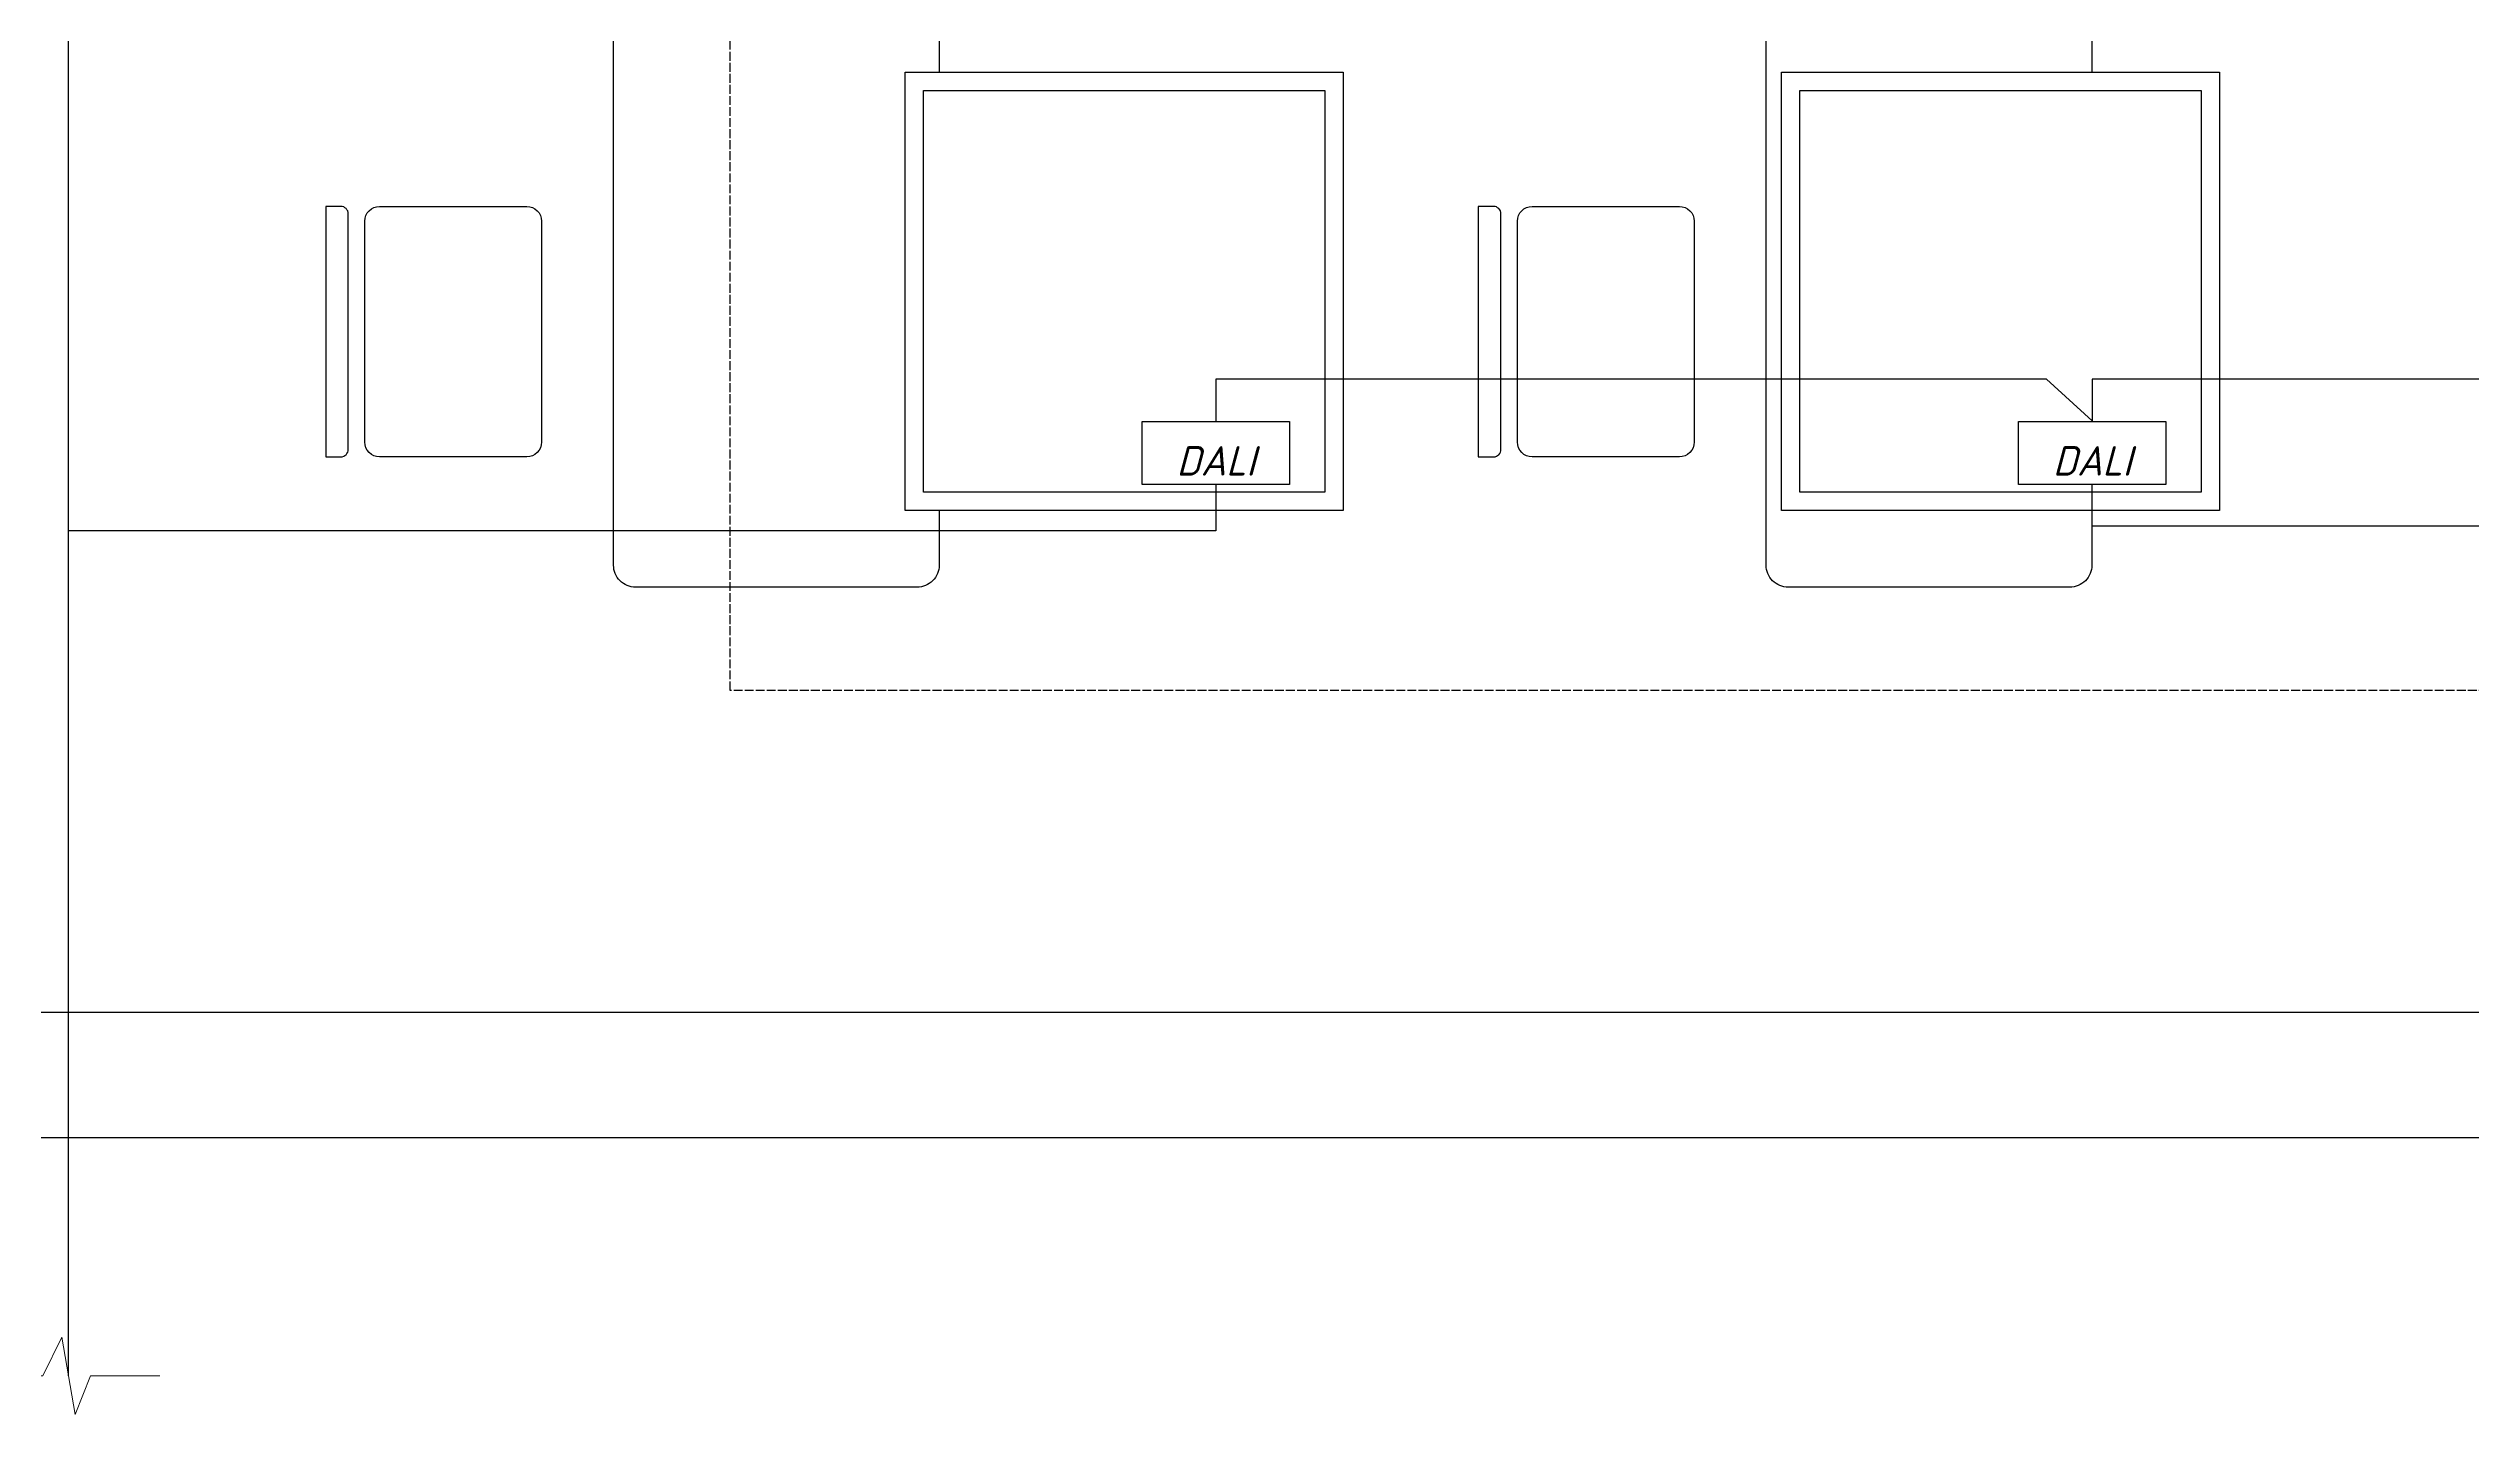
# Model space of a CAD drawing. Header units: millimetres. Extents: x -4896 to 62463, y -11301 to 6998.
# Drawn here: x -151 to 3140, y -1946 to -91 of the extents above; entities that cross this region are included whole.
import ezdxf

# ---------------------------------------------------------------- set-up
doc = ezdxf.new("R2010")
doc.units = ezdxf.units.MM
doc.linetypes.add('ACAD_ISO02W100', pattern=[15, 12, -3])
doc.layers.add('DALI', color=7, linetype='Continuous', lineweight=5)
doc.layers.add('Рамка', color=250, linetype='Continuous')
doc.styles.add('Мой новый', font='isocpeur.ttf', dxfattribs={"width": 0.955, "oblique": 15})

# ---------------------------------------------------------------- blocks, each defined once
blk = doc.blocks.new('DALI_драйвер светильника')
at = {"layer": 'Рамка', "color": 3}
blk.add_lwpolyline([(-100.2, 42.7), (100.2, 42.7), (100.2, -42.7), (-100.2, -42.7)], close=True, dxfattribs=at)
at = {"layer": 'Рамка', "color": 3, "insert": (-100.2, 42.7), "char_height": 4, "width": 200.467, "attachment_point": 1, "style": 'Мой новый'}
blk.add_mtext('\\pxqc;\\P\\P\\P\\P\\P{\\H10x;DALI}', dxfattribs=at)

msp = doc.modelspace()

# ---------------------------------------------------------------- linework, layer by layer
at = {"layer": 'DALI'}
msp.add_lwpolyline([(-254.8, -1893.4), (-158.7, -1893.4), (-132.7, -1841.1), (-114.5, -1946.1), (-93.8, -1893.4), (0.5, -1893.4)], dxfattribs=at)
at = {"layer": 'Рамка'}
for points in [[(5870.6, -1570.3), (-573.7, -1570.3), (-573.7, 3480.6), (8443.9, 3480.6), (8443.9, -1570.3), (6886.6, -1570.3)], [(5870.6, -1400.3), (-403.7, -1400.3), (-403.7, 3310.6), (8273.9, 3310.6), (8273.9, -1400.3), (6886.6, -1400.3)]]:
    msp.add_lwpolyline(points, dxfattribs=at)
at = {"layer": 'Рамка', "color": 6}
for points in [[(-123.6, -1893.6), (-123.6, 2102.4), (1434.4, 2102.4), (1434.4, 2159)], [(1434.4, -683.2), (1434.4, -746.4), (-123.6, -746.4)]]:
    msp.add_lwpolyline(points, dxfattribs=at)
at = {"layer": 'Рамка', "color": 5, "linetype": 'ACAD_ISO02W100'}
msp.add_lwpolyline([(774.8, 1402.9), (7811.6, 1402.9), (7811.6, -962.8), (774.8, -962.8)], close=True, dxfattribs=at)
at = {"layer": 'Рамка', "color": 241, "true_color": 0xf7abae}
for points in [[(1058.6, -718.5), (1058.6, -792.8, -0.414214), (1028.6, -822.8), (646.5, -822.8, -0.414214), (616.5, -792.8), (616.5, 347.2, -0.414214), (646.5, 377.2), (1028.6, 377.2, -0.414214), (1058.6, 347.2), (1058.6, -123.5)], [(2623.9, -718.5), (2623.9, -792.8, -0.414214), (2593.9, -822.8), (2211.7, -822.8, -0.414214), (2181.7, -792.8), (2181.7, 347.2, -0.414214), (2211.7, 377.2), (2593.9, 377.2, -0.414214), (2623.9, 347.2), (2623.9, -123.5)]]:
    msp.add_lwpolyline(points, format="xyb", dxfattribs=at)
at = {"layer": 'Рамка'}
for points in [[(1012.4, -123.5), (1607.4, -123.5), (1607.4, -718.5), (1012.4, -718.5)], [(2202.4, -123.5), (2797.4, -123.5), (2797.4, -718.5), (2202.4, -718.5)], [(1037.4, -148.5), (1582.4, -148.5), (1582.4, -693.5), (1037.4, -693.5)], [(2227.4, -148.5), (2772.4, -148.5), (2772.4, -693.5), (2227.4, -693.5)]]:
    msp.add_lwpolyline(points, close=True, dxfattribs=at)
at = {"layer": 'Рамка', "color": 241, "true_color": 0xf7abae}
for points in [[(246.2, -305.7), (225.6, -305.7), (225.6, -645.7), (246.2, -645.7, 0.414214), (256.2, -635.7), (256.2, -315.7, 0.414214)], [(518.7, -325.7), (518.7, -625.7, -0.414214), (498.7, -645.7), (298.7, -645.7, -0.414214), (278.7, -625.7), (278.7, -325.7, -0.414214), (298.7, -305.7), (498.7, -305.7, -0.414214)], [(1811.5, -305.7), (1790.8, -305.7), (1790.8, -645.7), (1811.5, -645.7, 0.414214), (1821.5, -635.7), (1821.5, -315.7, 0.414214)], [(2083.9, -325.7), (2083.9, -625.7, -0.414214), (2063.9, -645.7), (1863.9, -645.7, -0.414214), (1843.9, -625.7), (1843.9, -325.7, -0.414214), (1863.9, -305.7), (2063.9, -305.7, -0.414214)]]:
    msp.add_lwpolyline(points, format="xyb", close=True, dxfattribs=at)
at = {"layer": 'Рамка', "color": 3}
for points in [[(2624.4, -597), (2562.2, -540.4), (1434.4, -540.4), (1434.4, -597)], [(3814.4, -597), (3752.2, -540.4), (2624.4, -540.4), (2624.4, -597)]]:
    msp.add_lwpolyline(points, dxfattribs=at)
at = {"layer": 'Рамка', "color": 1}
msp.add_lwpolyline([(3814.4, -683.2), (3752.2, -739.8), (2624.4, -739.8), (2624.4, -683.2)], dxfattribs=at)

# ---------------------------------------------------------------- block references
at = {"layer": 'Рамка'}
for p in [(1434.4, -640.5), (2624.4, -640.5)]:
    msp.add_blockref('DALI_драйвер светильника', p, dxfattribs=at)

doc.saveas('drawing.dxf')
